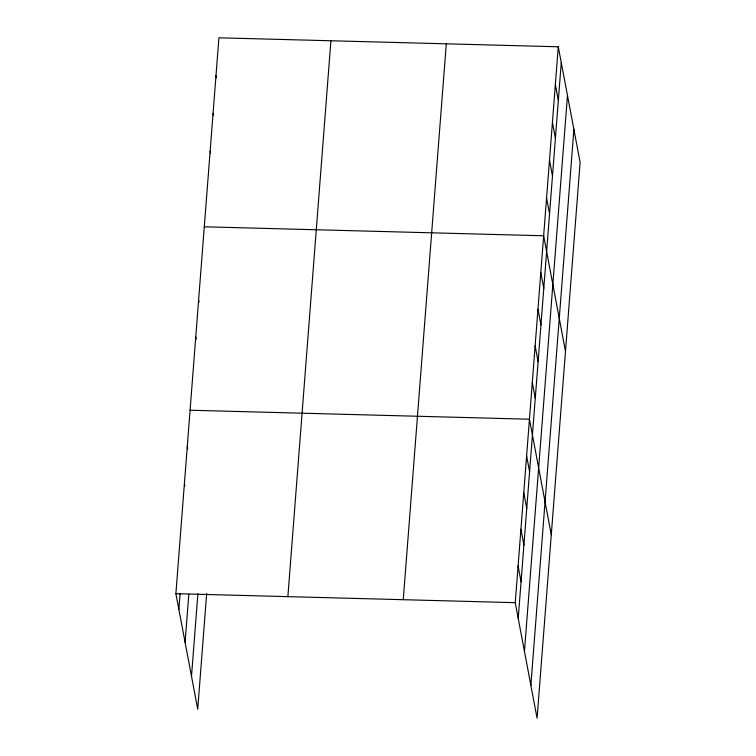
<?xml version="1.0" encoding="UTF-8"?>
<svg xmlns="http://www.w3.org/2000/svg" width="756" height="756" viewBox="0 0 756 756"><rect width="100%" height="100%" fill="white"/><g stroke="black" fill="none" stroke-linecap="round" stroke-linejoin="round"><path stroke-width="1.13" d="M206.681 593.422L197.722 709.213L175.883 593.677L218.919 37.8L558.278 46.787L580.117 162.323L537.081 718.2L515.242 602.664L558.278 46.787M178.87 609.449L180.108 593.403M185.088 642.373L188.82 594.216M191.495 676.289L197.892 593.743M287.875 596.645L330.911 40.767M403.26 599.697L446.295 43.82M518.229 618.436L561.264 62.559M524.447 651.36L567.482 95.483M530.854 685.276L573.889 129.399M204.29 226.8L543.649 235.777L565.479 351.323M190.087 410.234L529.446 419.221L551.275 534.757M175.883 593.677L515.242 602.664M555.358 84.587L558.334 100.359M552.428 122.387L555.405 138.159M549.499 160.187L552.485 175.959M546.579 197.977L549.555 213.759M540.805 272.472L543.791 288.244M537.97 309.157L540.946 324.929M535.125 345.842L538.111 361.623M532.29 382.536L535.267 398.308M526.611 455.906L529.587 471.678M523.766 492.6L526.743 508.372M520.922 529.285L523.908 545.057M518.087 565.97L521.064 581.742M215.999 75.6L216.424 77.849M213.069 113.4L213.494 115.649M210.14 151.2L210.565 153.449M198.611 300.17L199.036 302.428M195.766 336.864L196.191 339.113M187.252 446.928L187.677 449.177M184.407 483.613L184.833 485.862"/></g></svg>
